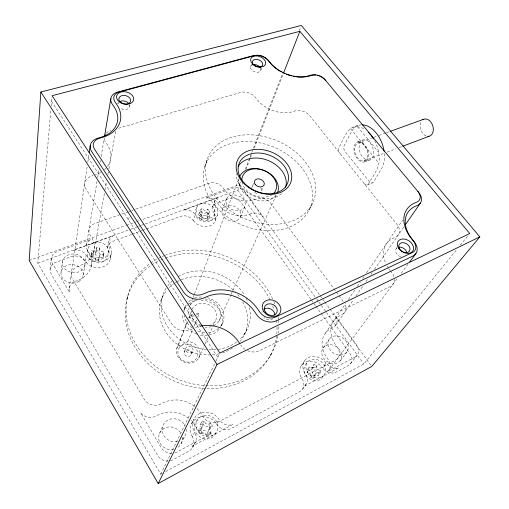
<?xml version="1.0" encoding="UTF-8"?>
<svg xmlns="http://www.w3.org/2000/svg" width="509" height="509" viewBox="0 0 509 509"><rect width="100%" height="100%" fill="white"/><g stroke="black" fill="none" stroke-linecap="round" stroke-linejoin="round"><path stroke-width="0.38" stroke-dasharray="2.54 1.91" d="M320.524 370.514L320.085 373.282L318.259 375.776L315.644 374.974L313.907 375.896L313.512 378.308L310.484 377.379L310.884 374.974L309.606 373.129L306.984 372.327L307.461 369.572L309.224 367.046L311.852 367.848L313.595 366.938L313.989 364.559L317.005 365.481L316.617 367.867L317.902 369.712L320.524 370.514L318.704 373.014L318.259 375.776M306.984 372.327L308.753 369.808L309.224 367.046M98.619 260.843L99.325 255.461L100.986 254.29L103.766 254.538L103.881 251.917L101.106 251.669L99.56 250.212L99.669 247.953L96.468 247.66L95.775 253.043L94.114 254.207L91.34 253.953L91.2 256.574L93.98 256.822L95.52 258.279L95.412 260.563L98.619 260.843L99.325 255.461M99.669 247.953L98.969 253.336L100.502 254.78L103.257 255.034L103.416 256.358L103.149 257.643L100.381 257.395L98.727 258.566M95.412 260.563L96.099 255.168L94.553 253.705L91.76 253.457L91.614 252.12L91.894 250.829L94.687 251.083L96.354 249.919L96.468 247.66M162.129 473.453L160.736 474.21L37.8 263.121L50.9 109.308M51.167 106.152L51.937 97.124M50.06 269.312L51.205 258.725M61.042 272.213L62.397 261.702M69.16 288.387L87.236 166.023M87.815 162.097L88.973 154.259M313.512 378.308L315.319 375.82L315.714 373.402L317.457 372.48L320.085 373.282M310.484 377.379L312.272 374.885L312.672 372.473L311.387 370.616L308.753 369.808M317.005 365.481L315.205 368.007L314.817 370.38L316.095 372.219L318.704 373.014M86.396 245.344L97.149 180.771M97.664 177.647L99.096 169.064M100.267 162.04L100.521 160.481M101.176 156.581L104.294 137.85M307.461 369.572L310.07 370.367L311.807 369.458L312.208 367.084L313.989 364.559M85.168 261.06L86.167 255.155A10.644 8.653 7.8 0 0 73.245 250.339L113.087 235.807A10.263 8.252 12.2 0 0 110.071 246.286L108.843 252.19A13.444 10.931 9.8 0 1 103.27 266.761A13.444 10.931 9.8 0 1 85.168 261.06A10.536 8.608 7.5 0 0 71.12 256.682L56.009 262.25A10.683 8.742 5.8 0 0 51.123 273.817L157.453 455.167A11.465 10.874 26.2 0 0 168.142 461.033M83.202 275.28L84.965 264.89M87.796 249.728C82.573 263.172 107.825 268.122 108.131 253.787A10.447 8.456 10.1 0 0 95.8 242.322A10.447 8.456 10.1 0 0 90.608 256.103A10.447 8.456 10.1 0 0 108.131 253.787M91.06 255.244L91.894 250.829M118.196 102.277L117.916 103.836A6.025 4.257 13.9 0 1 118.355 102.812M91.2 256.574L91.76 253.457M91.283 265.851L104.479 193.108M105.039 189.991L106.597 181.414M107.87 174.402L108.29 172.067M108.856 168.95L115.867 130.285M95.775 253.043L96.354 249.919M129.661 106.559L129.96 105.007M103.257 255.034L103.881 251.917M103.149 257.643L104.033 253.247M107.774 246.846L108.983 240.91M110.243 259.202L111.49 253.336M128.548 219.958L129.222 217.019M208.588 429.653L208.054 431.867L209.619 434.393L206.73 435.933L205.165 433.401L202.817 432.707L200.298 434.037L198.504 431.117L199.763 428.737L202.289 427.407L202.843 425.187L201.278 422.661L202.614 421.713L204.179 421.147L205.744 423.666L208.092 424.36L210.592 423.049L211.687 424.404L212.406 425.957L211.076 428.336L208.588 429.653L209.905 427.274L212.406 425.957M209.905 427.274L209.371 429.501L210.942 432.039L209.619 434.393M198.504 431.117L201.017 429.793L201.57 427.579L200.018 425.066L201.278 422.661M127.065 298.751L127.893 295.57M160.85 301.194L162.651 295.691M204.745 166.831L206.928 160.138M196.62 207.857C189.087 220.582 213.354 228.535 214.811 213.716M146.357 228.967L180.498 216.389A9.607 7.546 18.3 0 1 193.375 220.512L195.354 214.639A9.703 7.578 18.4 0 0 183.456 210.134L217.814 197.607A9.429 7.209 21.1 0 0 215.95 206.998A12.426 9.607 19.8 0 1 212.107 220.079A12.426 9.607 19.8 0 1 195.354 214.639M199.204 217.648L200.915 216.382L200.851 214.722L199.038 213.099L200.101 209.988L200.953 209.142L202.079 208.544L203.905 210.172L205.941 210.389L207.64 209.142L209.753 211.019L208.639 214.111L206.947 215.364L207.017 217.025L208.843 218.654L208.003 219.506L206.883 220.111L205.057 218.482L203.021 218.266L201.309 219.532L199.204 217.648L200.272 214.55L201.99 213.284L201.927 211.617L200.101 209.988M250.613 66.673L251.382 64.433M199.038 213.099L201.01 211.655L202.079 208.544M200.915 216.382L201.99 213.284M201.309 219.532L202.391 216.44L204.109 215.173L206.151 215.39L207.99 217.025L206.883 220.111M201.01 211.655L202.824 213.277L204.853 213.494L206.546 212.247L207.64 209.142M206.947 215.364L208.054 212.272L209.753 211.019M260.761 70.388L261.556 68.161M212.768 206.654L214.893 200.769M208.843 218.654L209.956 215.568L208.124 213.933L208.054 212.272M193.375 220.512A12.311 9.569 19.7 0 0 209.975 225.888A12.311 9.569 19.7 0 0 213.799 212.857L215.95 206.998M215.161 221.008L217.337 215.186M184.824 307.423L183.66 310.503A20.354 17.274 22.3 0 1 187.427 304.878M222.357 209.727L226.308 199.293M190.181 305.063L192.746 298.42M193.026 297.682L194.164 294.73M194.451 293.992L238.855 178.831M142.825 219.417L239.287 184.595L240.439 181.637M245.344 169.052L282.565 73.563M299.298 30.629L300.743 26.932M145.243 223.935L237.767 190.188L240.948 182.063M245.853 169.503L250.186 158.42M250.479 157.675L251.631 154.723M254.233 148.074L283.112 74.18M176.712 348.69L187.318 321.669M188.75 318.023L191.333 311.451M178.004 346.018L182.597 344.478L187.974 341.539A12.038 10.549 21.9 0 1 199.891 354.932A12.038 10.549 21.9 0 1 184.309 362.09A12.038 10.549 21.9 0 1 177.857 346.184L187.566 321.694M187.732 341.552L192.739 329.317M193.923 326.441L196.569 319.964M197.753 317.088L199.223 313.493L196.283 313.614M184.245 351.967L185.69 348.455M253.577 183.412L251.828 187.675A5.103 3.805 23.1 0 1 255.06 185.263M240.509 217.146L244.759 206.845M191.486 354.162L192.981 350.676M261.492 190.837L262.708 188.012M159.54 433.433L163.065 425.308M198.631 358.215L204.713 344.631M205.032 343.912L207.914 337.48M209.193 334.617L215.282 321.026M218.959 321.052L230.8 295.023M231.131 294.297L232.448 291.409M232.778 290.684L276.54 194.521A20.564 15.27 23.1 0 1 252.712 198.803A20.564 15.27 23.1 0 1 238.982 178.742M221.415 325.715L222.796 322.738M160.736 474.21L215.676 361.606M216.026 360.894L219.557 353.653M181.159 443.587L185.13 435.679M191.53 423.755L193.84 419.174M197.18 420.11C186.179 433.763 210.491 448.149 216.707 431.53M244.269 334.814L246.935 329.686M309.268 209.721A56.588 42.05 23.1 0 0 248.188 141.496A56.588 42.05 23.1 0 0 216.198 206.966A56.588 42.05 23.1 0 0 309.268 209.721L312.501 203.498A57.161 42.177 23.1 0 0 250.676 134.828A57.161 42.177 23.1 0 0 218.596 200.514A57.161 42.177 23.1 0 0 312.501 203.498M170.35 460.74A11.465 10.874 26.2 0 0 173.085 459.71L188.591 451.381A11.344 10.638 29.5 0 0 192.307 436.754L194.642 432.281A14.704 13.495 32.1 0 1 199.261 413.677A14.704 13.495 32.1 0 1 219.016 419.461A11.153 10.053 33.9 0 0 232.829 424.493L192.122 446.272A11.478 10.721 29.3 0 0 194.642 432.281M200.018 425.066L202.9 423.552L204.179 421.147M201.017 429.793L202.289 427.407M192.587 447.532L195.271 442.531M200.298 434.037L201.577 431.677L204.103 430.34L206.463 431.04L208.041 433.585L206.73 435.933M202.9 423.552L204.453 426.058L206.788 426.752L209.275 425.441L210.592 423.049M192.307 436.754A14.538 13.393 32.4 0 1 196.907 418.29A14.538 13.393 32.4 0 1 216.446 423.997L219.016 419.461M269.955 356.268L271.641 353.45M301.099 365.952L304.789 360.512M325.334 333.242L345.681 303.453M348.36 299.534L355.047 289.748M357.273 286.484L360.397 281.916M362.624 278.652L363.96 276.692M366.639 272.773L402.606 220.117M306.723 363.337C296.397 373.491 317.152 388.742 323.578 375.642A10.511 8.742 37.1 0 0 317.177 359.659A10.511 8.742 37.1 0 0 306.59 370.546A10.511 8.742 37.1 0 0 323.578 375.642M335.819 325.149L353.303 299.922M356.001 296.022L363.203 285.632M365.907 281.731L368.153 278.487M370.857 274.586L372.206 272.639M374.459 269.395L404.146 226.55M323.151 347.825L329.266 339.083M396.244 248.583L397.141 247.323M311.807 369.458L313.595 366.938M302.556 389.175L305.903 384.518M313.907 375.896L315.714 373.402M216.446 423.997A11.026 9.983 34.2 0 0 231.334 428.413L299.807 391.625A10.536 8.965 36.9 0 0 302.047 378.779A13.527 11.306 37.3 0 1 304.802 362.523A13.527 11.306 37.3 0 1 322.591 367.924L326.072 363.152A10.384 8.488 37.4 0 0 338.714 367.842L304.197 386.299A10.644 9.016 36.7 0 0 305.362 374.039A13.667 11.37 37.1 0 1 308.104 357.681A13.667 11.37 37.1 0 1 326.072 363.152M328.954 370.062L397.841 277.774M401.162 273.327L408.288 263.783M340.146 360.849L346.953 351.853M350.44 363.82L357.07 355.352M165.616 471.563L363.789 363.986L457.267 248.926M460.263 245.23L468.261 235.387M209.956 215.568L207.99 217.025M210.942 432.039L208.041 433.585M357.897 125.57C346.82 127.148 343.639 138.982 339.096 147.381A4.575 2.831 71.3 0 0 340.165 153.616M193.318 314.486L190.786 316.044L189.011 318.01L195.819 314.995M192.517 328.833L190.69 329.66A13.934 11.898 19.9 0 1 171.724 323.832L86.072 189.195A13.158 10.04 11.2 0 1 91.658 175.993L93.153 175.516M196.499 314.696L199.223 313.493M367.301 184.932L372.384 182.903M364.177 160.812A9.41 6.006 71 0 0 364.616 145.822A9.41 6.006 71 0 0 354.728 149.054A9.41 6.006 71 0 0 364.177 160.812L384.212 153.234M387.184 152.108L396.085 148.743M399.056 147.623L402.027 146.497M364.559 161.919L369.706 159.972A10.543 6.795 71.1 0 0 370.278 143.163A10.543 6.795 71.1 0 0 359.087 146.796A10.543 6.795 71.1 0 0 369.706 159.972M131.513 234.433L112.953 241.272A10.155 8.214 12 0 0 108.843 252.19M132.251 234.159L138.932 231.697M139.676 231.423L141.903 230.609M142.647 230.335L145.612 229.241M37.8 263.121L130.323 229.381M131.067 229.107L137.786 226.658M138.531 226.384L140.77 225.57M141.515 225.296L144.499 224.208M29.166 260.449L125.628 225.627M126.372 225.36L136.094 221.848M136.845 221.58L139.835 220.499M357.674 141.903L362.86 140.032M358.056 143.016L373.002 137.608M373.752 137.341L378.232 135.712M378.982 135.445L385.707 133.008M386.452 132.741L389.442 131.659M128.243 211.769L94.687 223.585A10.829 8.615 10.6 0 0 90.118 234.986L91.423 237.086A26.799 21.512 7.3 0 1 80.053 265.596L77.457 266.576A11.313 9.334 7.9 0 0 72.494 278.951L144.308 399.323A11.853 10.816 17.5 0 0 160.475 404.121L163.122 402.816A28.848 26.837 25.7 0 1 195.628 407.34M128.987 211.509L131.227 210.72M131.971 210.459L134.955 209.409M135.699 209.142L209.511 183.145A9.856 7.457 20.2 0 1 222.688 187.439L224.024 189.303A23.179 17.268 22 0 0 255.505 199.547L257.529 198.79A9.773 7.387 23.9 0 1 270.553 203.027L335.997 291.612M118.533 128.274L240.56 92.466A11.255 7.73 20.9 0 1 255.543 97.531L257.109 99.548A26.404 17.815 22.5 0 0 292.872 111.63L295.118 110.911A11.153 7.648 24.1 0 1 309.898 115.912L396.969 224.393A11.981 8.647 32 0 1 395.582 237.13L393.349 238.142A29.484 21.48 34.5 0 0 385.968 263.91M352.68 127.39L356.994 126.652L361.651 127.657L364.991 129.591M99.217 257.745L95.991 257.459M95.889 250.791L99.07 251.083M315.319 375.82L312.272 374.885M312.208 367.084L315.205 368.007M206.546 212.247L208.639 214.111M202.391 216.44L200.272 214.55M357.585 126.779L378.632 152.248M350.593 128.745L378.779 163.071M209.275 425.441L211.076 428.336M201.577 431.677L199.763 428.737M390.295 270.743L391.733 272.601A12.585 9.448 34.2 0 1 394.1 277.265M336.468 292.255L343.53 301.812M239.287 184.595L319.792 295.125M320.256 295.767L324.475 301.551M324.939 302.193L329.622 308.619M330.086 309.262L370.806 365.163M237.767 190.188L316.184 298.331M316.649 298.974L318.513 301.551M318.984 302.193L320.848 304.77M321.313 305.413L325.983 311.852M326.447 312.494L363.789 363.986M310.91 299.305L241.126 202.62A9.251 7.062 21.8 0 0 228.764 198.605L216.624 203.078A9.34 7.183 21 0 0 213.799 212.857M311.374 299.947L315.561 305.75M316.025 306.393L320.676 312.838M321.141 313.487L349.988 353.45A10.186 8.271 37.7 0 1 348.334 365.551L336.163 372.092A10.275 8.443 37.6 0 1 322.591 367.924M51.568 101.418L217.763 357.331M374.7 140.783C377.735 146.611 379.275 153.107 379.256 159.68C379.129 168.943 372.709 176.184 368.522 183.94A4.638 2.946 69.1 0 1 364.1 183.444M196.989 408.574A28.848 26.837 25.7 0 1 201.57 414.243L203.161 416.795A11.764 10.664 31.1 0 0 219.093 421.528L335.431 360.156A10.867 8.869 36.4 0 0 337.346 347.272L335.749 345.045A25.545 20.309 36.6 0 1 340.209 315.351L342.233 314.346A10.409 8.22 33.5 0 0 344.714 303.529M104.447 169.637A31.106 23 10.5 0 0 107.361 144.817L105.827 142.514A12.528 9.143 13.1 0 1 104.364 138.276M100.763 172.309A31.106 23 10.5 0 1 95.253 174.835M247.578 350.701A13.813 11.701 29.2 0 0 259.361 350.752L390.218 286.561A12.585 9.448 34.2 0 0 394.418 279.307M245.166 349.403A13.813 11.701 29.2 0 1 240.712 345.019M389.811 270.126A29.484 21.48 34.5 0 1 388.698 268.618M387.686 267.072A29.484 21.48 34.5 0 1 387.069 266.029M106.241 133.275A12.528 9.143 13.1 0 1 110.911 130.514M195.609 327.51A34.027 29.681 25.4 0 1 201.558 325.919M174.886 452.876A11.707 11.033 26.1 0 0 176.947 452.03L211.254 433.623A11.427 10.473 31.7 0 1 197.053 428.47L195.513 425.969A28.008 26.315 25.8 0 0 191.079 420.44M171.908 453.354A11.707 11.033 26.1 0 1 160.99 447.373L140.681 412.793A11.51 10.613 16.8 0 0 155.563 416.216L158.14 414.924A28.008 26.315 25.8 0 1 188.368 418.105M110.071 246.286A13.584 10.988 10.1 0 1 104.453 260.926A13.584 10.988 10.1 0 1 86.167 255.155M207.252 297.695A20.475 17.331 22.3 0 1 220.397 326.6M218.755 328.248A20.475 17.331 22.3 0 1 207.354 332.587M204.707 332.562A20.475 17.331 22.3 0 1 196.875 330.627M192.192 327.923A20.475 17.331 22.3 0 1 184.099 315.395M183.895 311.89A20.475 17.331 22.3 0 1 186.377 304.401M188.604 301.786A20.475 17.331 22.3 0 1 191.403 299.674M194.673 298.134A20.475 17.331 22.3 0 1 203.384 297.052M200.845 300.081A20.354 17.274 22.3 0 1 220.931 326.74M219.023 329.565A20.354 17.274 22.3 0 1 209.854 335.005M207.341 335.444A20.354 17.274 22.3 0 1 199.458 334.903M196.881 334.114A20.354 17.274 22.3 0 1 182.839 313.805M188.298 304.115A20.354 17.274 22.3 0 1 197.053 300.329M277.838 335.908A77.928 66.049 22.3 0 1 167.226 374.198A77.928 66.049 22.3 0 1 149.525 263.872M150.715 263.013A77.928 66.049 22.3 0 1 156.969 259.094M158.942 258.05A77.928 66.049 22.3 0 1 160.952 257.064M162.314 256.447A77.928 66.049 22.3 0 1 163.694 255.855M165.094 255.289A77.928 66.049 22.3 0 1 272.659 298.885M273.848 301.64A77.928 66.049 22.3 0 1 274.911 304.42M277.997 316.522A77.928 66.049 22.3 0 1 278.289 318.685M278.442 320.129A77.928 66.049 22.3 0 1 278.678 323.743M278.709 326.625A77.928 66.049 22.3 0 1 278.264 333.071M276.572 335.959A77.463 65.839 22.3 0 1 206.832 388.545M205.337 388.482A77.463 65.839 22.3 0 1 129.197 335.126A77.463 65.839 22.3 0 1 158.623 260.983M160.64 260.023A77.463 65.839 22.3 0 1 162.695 259.126M165.489 258.025A77.463 65.839 22.3 0 1 270.406 300.539M272.76 306.017A77.463 65.839 22.3 0 1 273.982 309.504M276.432 320.18A77.463 65.839 22.3 0 1 276.883 324.494M277.017 327.376A77.463 65.839 22.3 0 1 276.801 333.821M249.455 307.5A45.536 38.36 22.4 0 1 239.243 339.783M236.698 341.863A45.536 38.36 22.4 0 1 218.208 349.339M216.039 349.613A45.536 38.36 22.4 0 1 207.869 349.759M206.368 349.638A45.536 38.36 22.4 0 1 166.736 287.222M167.836 285.689A45.536 38.36 22.4 0 1 172.131 281.032M178.398 276.495A45.536 38.36 22.4 0 1 244.536 295.258M246.159 298.21A45.536 38.36 22.4 0 1 247.998 302.486M182.152 437.123A11.949 11.23 25.3 0 1 177.202 447.901M173.696 449.332A11.949 11.23 25.3 0 1 159.909 442.887A11.949 11.23 25.3 0 1 163.249 428.941L163.873 428.54A11.949 11.23 25.3 0 1 181.312 434.253M186.129 429.119A12.197 11.383 25.3 0 1 181.109 440.05M177.539 441.488A12.197 11.383 25.3 0 1 162.785 433.331A12.197 11.383 25.3 0 1 169.879 419.276A12.197 11.383 25.3 0 1 185.257 426.205M242.634 301.767A45.066 38.156 22.3 0 1 240.178 341.157M232.479 348.08A45.066 38.156 22.3 0 1 222.681 352.769M219.29 353.717A45.066 38.156 22.3 0 1 211.445 354.843M210.713 354.881A45.066 38.156 22.3 0 1 166.405 332.988A45.066 38.156 22.3 0 1 166.78 290.257M169.338 287.477A45.066 38.156 22.3 0 1 174.288 283.456M175.37 282.756A45.066 38.156 22.3 0 1 176.477 282.081M177.043 281.763A45.066 38.156 22.3 0 1 180.568 280.026M181.179 279.772A45.066 38.156 22.3 0 1 235.279 291.975M237.608 294.526A45.066 38.156 22.3 0 1 240.509 298.331M257.007 193.261A5.103 3.805 23.1 0 1 253.425 191.689M260.729 187.757A5.103 3.805 23.1 0 1 261.092 191.747M192.116 309.364A12.999 11.001 22.3 0 1 212.075 306.819A12.999 11.001 22.3 0 1 210.802 324.857M201.125 325.302A12.999 11.001 22.3 0 1 191.448 311.419M204.898 298.872A16.434 13.883 22.3 0 1 220.149 310.783A16.434 13.883 22.3 0 1 213.316 325.9M211.451 326.6A16.434 13.883 22.3 0 1 205.292 327.268M201.061 326.473A16.434 13.883 22.3 0 1 189.043 308.015M190.563 304.726A16.434 13.883 22.3 0 1 196.296 300.043M272.557 194.304A18.038 13.368 23.1 0 1 254.214 195.424A18.038 13.368 23.1 0 1 241.972 181.573M281.477 193.611A25.965 19.145 23.1 0 1 253.367 195.812A25.965 19.145 23.1 0 1 236.189 173.715M260.513 67.958A5.408 3.582 21 0 1 258.343 72.176A5.408 3.582 21 0 1 251.599 69.867A5.408 3.582 21 0 1 252.038 65.057M129.547 104.867A6.025 4.257 13.9 0 1 127.148 109.18A6.025 4.257 13.9 0 1 120.372 108.341M400.761 256.721A6.083 4.428 33.7 0 1 395.996 252.483A6.083 4.428 33.7 0 1 397.09 247.775M426.109 135.979A8.914 6.343 72.1 0 1 421.223 121.416M361.485 124.832A25.774 16.612 71.1 0 0 351.363 131.812L344.192 145.549A4.556 2.844 71.4 0 0 345.248 151.758L369.178 181.433A4.619 2.959 69.2 0 0 373.612 181.91L381.553 168.619A25.774 16.612 71.1 0 0 384.346 153.349M273.015 318.666A6.693 5.516 29 0 1 263.885 317.444M261.995 312.361A6.693 5.516 29 0 1 262.154 311.648M84.863 265.488L84.704 266.073A11.395 9.296 7.3 0 1 69.44 271.838A11.395 9.296 7.3 0 1 63.81 258.305L64.204 257.808A11.395 9.296 7.3 0 1 77.902 254.894A11.395 9.296 7.3 0 1 84.863 265.488M328.661 340.069L328.42 340.597A10.905 8.818 36.5 0 0 339.751 355.129A10.905 8.818 36.5 0 0 346.095 341.208A10.905 8.818 36.5 0 0 328.661 340.069M227.001 197.976L226.734 198.395A9.97 7.59 21.9 0 0 236.488 210.815A9.97 7.59 21.9 0 0 243.626 199.763A9.97 7.59 21.9 0 0 227.001 197.976M325.251 345.897L324.767 346.215A10.708 8.742 36.8 0 0 328.235 362.236A10.708 8.742 36.8 0 0 341.8 355.282A10.708 8.742 36.8 0 0 326.861 345.147L325.251 345.897M79.06 281.299L78.475 281.636A11.185 9.207 6.8 0 1 76.554 282.45L75.873 282.648A11.185 9.207 6.8 0 1 62.149 277.596A11.185 9.207 6.8 0 1 65.884 265.921L68.48 264.954A11.185 9.207 6.8 0 1 81.898 269.751A11.185 9.207 6.8 0 1 79.06 281.299M354.938 357.095L327.357 371.71A10.587 8.755 36.9 0 0 328.324 359.659L326.778 357.477A24.896 20.061 37.1 0 1 331.353 328.216L333.344 327.223A10.148 8.125 33.9 0 0 335.845 316.547L356.554 344.86A10.371 8.348 37.4 0 1 354.938 357.095M225.856 206.164L225.366 206.406A9.805 7.54 21.9 0 0 223.515 216.287A9.805 7.54 21.9 0 0 235.654 220.868L236.208 220.715A9.805 7.54 21.9 0 0 239.962 210.955A9.805 7.54 21.9 0 0 227.453 205.63L225.856 206.164M77.648 280.535L75.116 281.509A11.007 9.194 7.1 0 0 69.695 292.58L52.293 263.287A10.886 8.838 6.3 0 1 57.262 251.611L90.825 239.548A10.549 8.507 10 0 0 87.516 250.32L88.782 252.381A26.086 21.213 6.6 0 1 77.648 280.535M251.191 213.602L249.206 214.365A22.631 17.134 21.9 0 1 218.456 204.421L217.152 202.582A9.62 7.393 20 0 0 205.362 198.103L232.766 188.114A9.404 7.101 21.9 0 1 245.332 192.211L263.178 216.821A9.537 7.323 23.9 0 0 251.191 213.602M363.222 143.22L361.333 142.094A10.587 6.757 71 0 0 354.01 150.588A10.587 6.757 71 0 0 363.483 162.129A10.587 6.757 71 0 0 367.581 149.703L366.461 147.158L363.222 143.22M197.816 213.825A9.563 7.387 19.8 0 0 213.971 215.46A9.563 7.387 19.8 0 0 205.318 203.225A9.563 7.387 19.8 0 0 197.816 213.825M196.353 428.298A11.313 10.377 32.1 0 0 215.046 433.681A11.313 10.377 32.1 0 0 209.301 415.707A11.313 10.377 32.1 0 0 196.353 428.298M179.359 357.165A10.129 8.882 21.9 0 0 196.608 358.132A10.129 8.882 21.9 0 0 187.547 344.078A10.129 8.882 21.9 0 0 179.359 357.165M186.135 351.076A3.811 3.334 21.9 0 0 192.625 351.471A3.811 3.334 21.9 0 0 189.233 346.177A3.811 3.334 21.9 0 0 186.135 351.076M184.684 354.569A3.786 3.321 21.9 0 0 191.136 354.958A3.786 3.321 21.9 0 0 187.77 349.696A3.786 3.321 21.9 0 0 184.684 354.569"/><path stroke-width="0.76" d="M40.86 91.995L29.166 260.449L158.197 483.55L371.748 366.448L479.834 236.87L301.322 25.45L40.86 91.995L217.019 364.45L158.197 483.55M89.202 152.687L90.246 145.631M104.555 136.285L110.809 98.689M283.685 72.704L299.858 31.323L469.762 233.542L219.856 353.036L52.058 95.692L299.858 31.323M405.495 224.609L420.307 203.237M409.713 261.874L415.885 253.609M217.019 364.45L479.834 236.87M402.765 146.217L429.481 136.113A8.914 6.343 72.1 0 0 432.434 124.832A8.914 6.343 72.1 0 0 422.826 119.717M390.193 131.386L423.819 119.214M368.503 132.486L370.679 134.605L373.568 138.862M417.934 191.569L418.347 192.09A10.129 7.011 31.5 0 1 417.463 201.799L413.219 203.721A33.791 23.643 33.9 0 0 410.082 236.825L413.849 241.629A10.664 7.705 33.5 0 1 412.882 252.324L274.981 317.279A11.777 9.665 28.7 0 1 260.194 312.666L256.25 307.099A39.371 33.32 25.3 0 0 207.939 292.013L201.914 294.495A11.885 9.836 20.5 0 1 186.86 289.799L94.178 148.641A11.173 8.214 12.2 0 1 98.517 138.601L104.332 136.794A35.745 25.431 11.5 0 0 117.604 105.745L114.652 101.31A10.606 7.444 13.9 0 1 118.578 92.237L255.537 55.386A9.48 6.229 21.2 0 1 267.289 59.419L270.457 63.25A30.095 19.399 22.6 0 0 308.499 76.293L312.882 75.065A9.391 6.159 24.2 0 1 324.468 79.041L418.678 192.396A12.63 8.761 31.5 0 1 417.501 205.413L415.185 206.412A31.113 21.811 33.9 0 0 412.156 239.166L414.218 241.73A13.298 9.626 33.6 0 1 412.926 256.065L276.406 320.797A14.685 12.063 28.7 0 1 256.612 314.638L254.538 311.61A36.234 30.705 25.3 0 0 206.711 296.702L203.498 298.096A14.818 12.28 20.5 0 1 183.348 291.822L91.741 151.72A13.934 10.263 12.2 0 1 97.575 138.276L100.725 137.341A32.9 23.452 11.4 0 0 113.952 106.648L112.324 104.275A13.228 9.296 13.9 0 1 117.598 92.11L253.164 55.672A11.828 7.788 21.2 0 1 256.517 55.284M239.943 343.868L238.785 342.131A34.027 29.681 25.4 0 0 201.558 325.919M104.689 135.897A12.528 9.143 13.1 0 1 105.166 134.79M239.567 176.833A20.564 15.27 23.1 0 1 264.406 170.591A20.564 15.27 23.1 0 1 277.481 192.752M241.864 180.11A18.038 13.368 23.1 0 1 264.737 170.852A18.038 13.368 23.1 0 1 273.129 193.84M296.792 76.84A27.715 17.904 22.6 0 0 308.021 75.987L310.356 75.3A11.713 7.699 24.1 0 1 315.695 75.039M295.042 76.611A27.715 17.904 22.6 0 1 293.279 76.305M291.517 75.911A27.715 17.904 22.6 0 1 287.999 74.874M287.413 74.67A27.715 17.904 22.6 0 1 286.262 74.238M284.55 73.525A27.715 17.904 22.6 0 1 282.877 72.742M281.248 71.89A27.715 17.904 22.6 0 1 280.185 71.285M279.664 70.974A27.715 17.904 22.6 0 1 270.534 63.129L268.867 61.061A11.828 7.788 21.2 0 0 264.438 57.441M317.139 75.332A11.713 7.699 24.1 0 1 317.858 75.529M318.577 75.758A11.713 7.699 24.1 0 1 319.289 76.019M319.989 76.312A11.713 7.699 24.1 0 1 321.351 76.986M322.006 77.362A11.713 7.699 24.1 0 1 325.843 80.613M238.199 166.468A25.965 19.145 23.1 0 1 269.07 160.889A25.965 19.145 23.1 0 1 285.568 187.287M257.968 55.373A11.828 7.788 21.2 0 1 260.175 55.774M260.913 55.971A11.828 7.788 21.2 0 1 261.639 56.206M262.364 56.467A11.828 7.788 21.2 0 1 263.764 57.091M254.112 65.324A5.44 3.582 21.1 0 1 254.525 59.559A5.44 3.582 21.1 0 1 262.421 62.849A5.44 3.582 21.1 0 1 258.273 67.054M257.586 66.953A5.44 3.582 21.1 0 1 256.224 66.552M255.893 66.412A5.44 3.582 21.1 0 1 255.257 66.094M254.952 65.922A5.44 3.582 21.1 0 1 254.379 65.534M119.418 101.762A6.025 4.257 13.9 0 1 128.987 103.753M252.82 64.751A5.408 3.582 21 0 1 260.207 67.462M428.947 136.253A8.914 6.343 72.1 0 1 427.834 136.342M362.23 124.826A25.774 16.612 71.1 0 1 384.072 151.128M398.852 247.119A6.083 4.428 33.7 0 1 406.761 252.598M263.796 309.3A6.693 5.516 29 0 1 270.96 309.122A6.693 5.516 29 0 1 274.815 315.217M255.225 184.417A5.154 3.817 23.1 0 0 263.815 185.397A5.154 3.817 23.1 0 0 258.954 178.882A5.154 3.817 23.1 0 0 255.225 184.417M243.741 182.477A26.163 19.189 23.1 0 0 286.853 184.742A26.163 19.189 23.1 0 0 259.278 153.037A26.163 19.189 23.1 0 0 243.741 182.477M398.642 248.22A8.812 6.382 33.6 0 0 412.735 251.172A8.812 6.382 33.6 0 0 405.005 239.185A8.812 6.382 33.6 0 0 398.642 248.22M399.654 249.06A6.127 4.441 33.6 0 0 409.446 251.128A6.127 4.441 33.6 0 0 404.095 242.78A6.127 4.441 33.6 0 0 399.654 249.06M120.779 102.481A6.076 4.263 14 0 0 130.648 101.399A6.076 4.263 14 0 0 122.968 95.425A6.076 4.263 14 0 0 120.779 102.481M119.36 101.851A8.736 6.121 14 0 0 133.543 100.286A8.736 6.121 14 0 0 122.478 91.709A8.736 6.121 14 0 0 119.36 101.851M263.923 311.794A9.716 7.966 28.9 0 0 280.026 312.952A9.716 7.966 28.9 0 0 270.743 299.801A9.716 7.966 28.9 0 0 263.923 311.794M265.45 312.132A6.751 5.542 29 0 0 276.642 312.952A6.751 5.542 29 0 0 270.215 303.803A6.751 5.542 29 0 0 265.45 312.132M242.437 181.828A28.854 21.123 23.2 0 0 289.958 184.277A28.854 21.123 23.2 0 0 259.463 149.372A28.854 21.123 23.2 0 0 242.437 181.828M252.897 64.217A7.826 5.147 21.1 0 0 265.463 64.306A7.826 5.147 21.1 0 0 256.122 55.914A7.826 5.147 21.1 0 0 252.897 64.217"/></g></svg>
